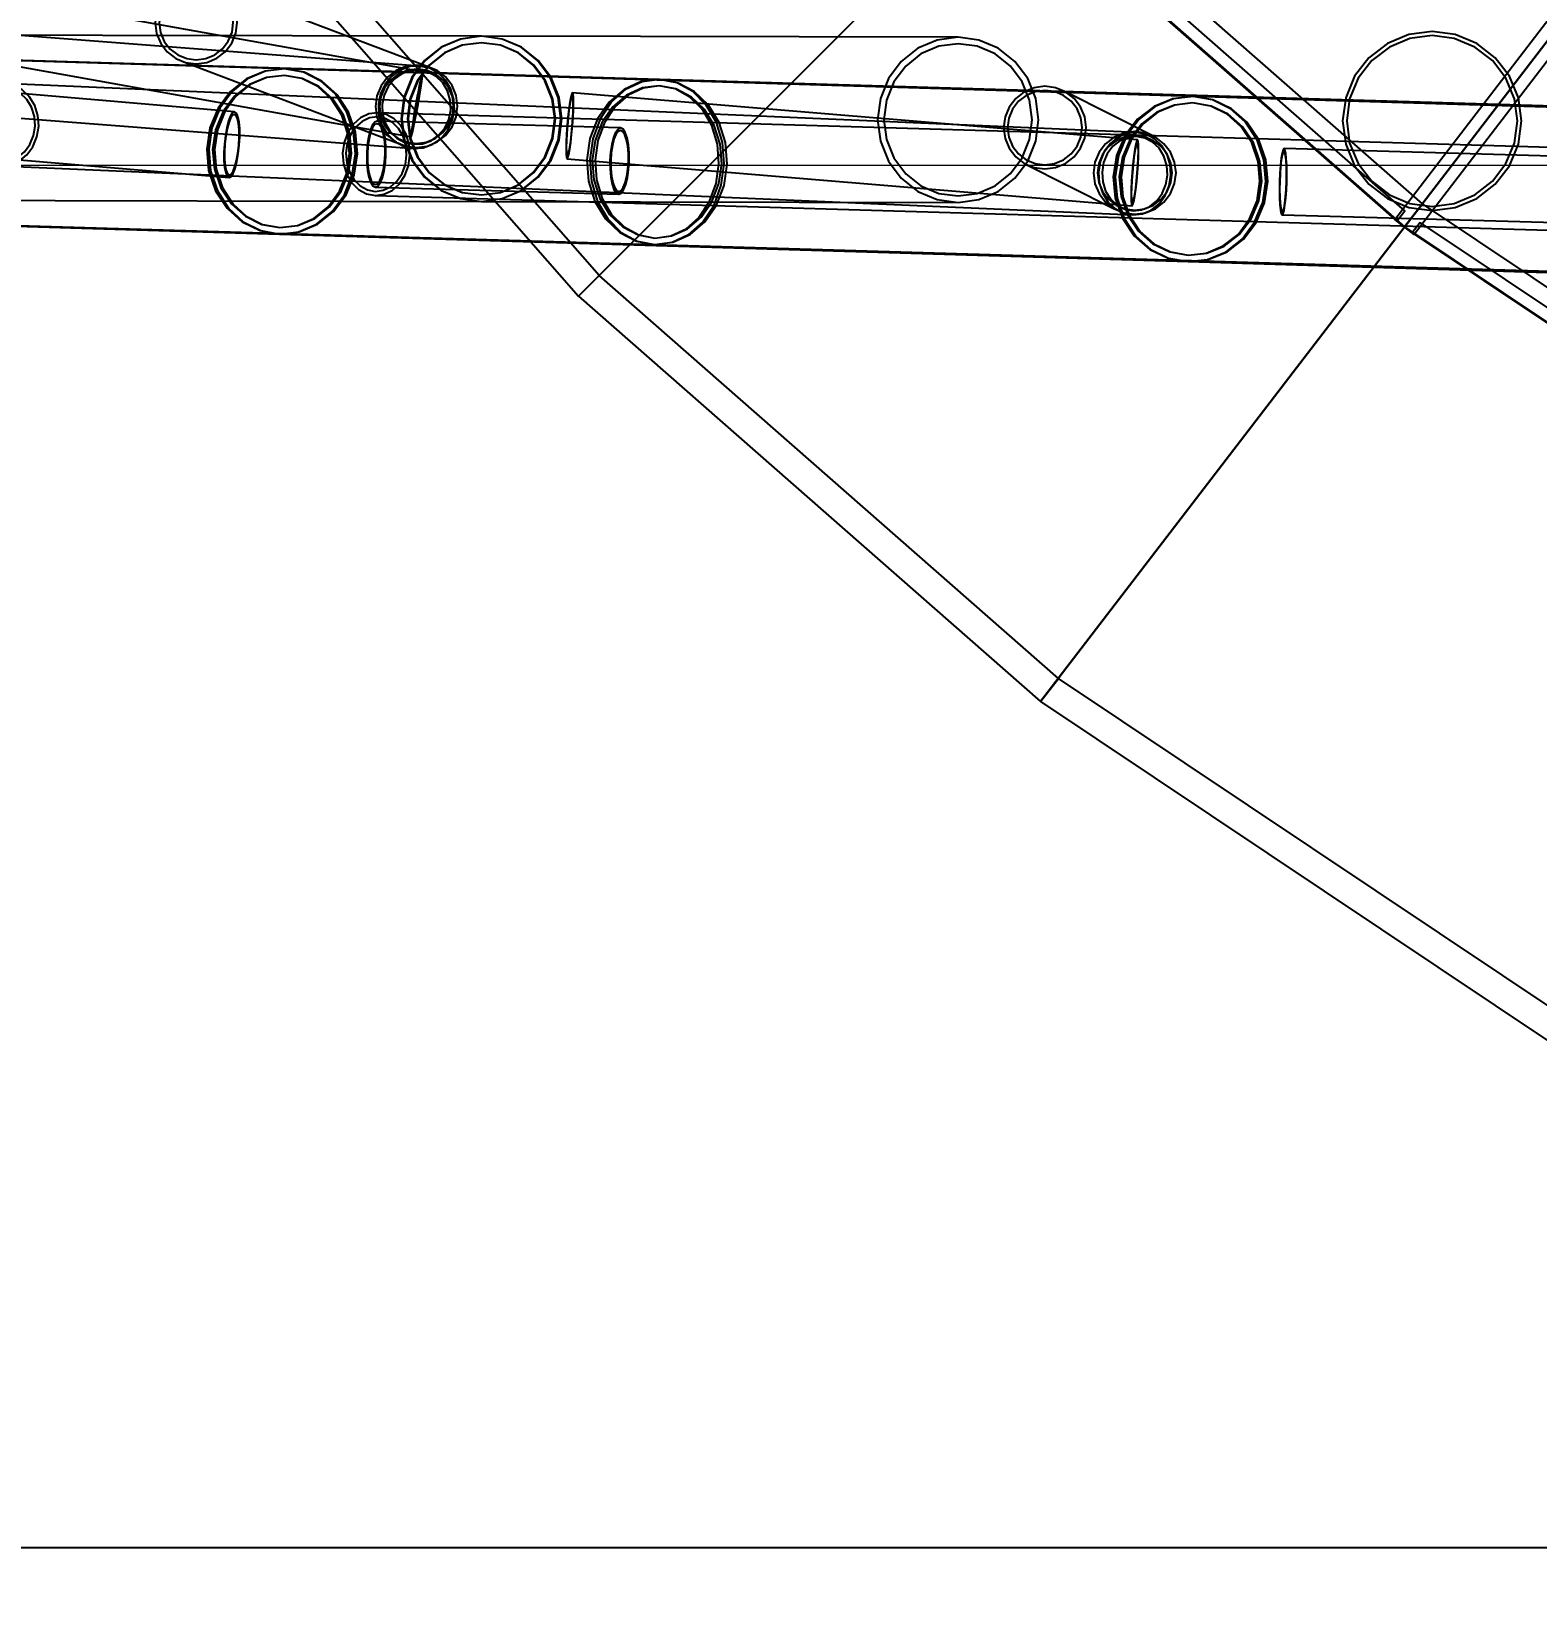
# Model space of a CAD drawing. Header units: millimetres. Extents: x -52000 to 54854, y -52000 to 53750.
# Drawn here: x -23800 to -14543, y -28480 to -18808 of the extents above; entities that cross this region are included whole.
import ezdxf

# ---------------------------------------------------------------- set-up
doc = ezdxf.new("R2010")
doc.units = ezdxf.units.MM
for name, color, linetype, lineweight in [('D-BMK-AXIS', 7, 'Continuous', 13), ('D-STR-DECK', 7, 'Continuous', 25), ('D-STR-DIM', 7, 'Continuous', 13), ('D-STR-STRC', 7, 'Continuous', 25)]:
    doc.layers.add(name, color=color, linetype=linetype, lineweight=lineweight)
doc.styles.add('OpenSansCondensed-Light', font='OpenSansCondensed-Light.ttf')
doc.styles.add('TOWER_UNICODE', font='Arial Unicode.ttf')
doc.dimstyles.new('EZDXF', dxfattribs={"dimtxt": 0.25, "dimasz": 0.175, "dimexe": 0.375, "dimexo": 0.125, "dimgap": 0.1, "dimtad": 1, "dimlfac": 100, "dimzin": 12, "dimdsep": 46, "dimtxsty": 'OpenSansCondensed-Light', "dimblk": 'ARCHTICK', "dimcen": 2.5, "dimazin": 3, "dimtfac": 0.5, "dimtmove": 2, "dimatfit": 3})

# ---------------------------------------------------------------- blocks, each defined once
blk = doc.blocks.new('_ARCHTICK')
at = {"color": 0, "linetype": 'BYBLOCK', "const_width": 0.15}
blk.add_lwpolyline([(-0.5, -0.5), (0.5, 0.5)], dxfattribs=at)

msp = doc.modelspace()

# ---------------------------------------------------------------- linework, layer by layer
at = {"layer": 'D-BMK-AXIS'}
msp.add_lwpolyline([(0, 39259.8), (-34000, -19629.9), (34000, -19629.9)], close=True, dxfattribs=at)
at = {"layer": 'D-STR-DECK'}
for points in [[(-4760.1, -3652.6), (-22927.9, -17593.2), (-20435.4, -20435.4), (-4242.6, -4242.6)], [(-4242.6, -4242.6), (-20435.4, -20435.4), (-17593.2, -22927.9), (-3652.6, -4760.1)], [(-3652.6, -4760.1), (-17593.2, -22927.9), (-14450, -25028.1), (-3000, -5196.2)], [(-11102.2, -14591.9), (-15294.5, -20055.3), (-15413.5, -19964), (-11221.2, -14500.5)], [(-22785.1, -17483.6), (-22927.9, -17593.2), (-20435.4, -20435.4), (-20308.1, -20308.1)], [(-17707.1, -17707.1), (-17834.4, -17834.4), (-15354, -20009.7), (-15244.4, -19866.9)], [(-17735.9, -17819.7), (-17792.3, -17876.4), (-15401.1, -19973.4), (-15352.2, -19910.1)], [(-15244.4, -19866.9), (-15354, -20009.7), (-12610.8, -21842.6), (-12520.8, -21686.7)], [(-15258.2, -19982.2), (-15306.8, -20045.8), (-12662.2, -21812.8), (-12622.1, -21743.6)], [(-20308.1, -20308.1), (-20435.4, -20435.4), (-17593.2, -22927.9), (-17483.6, -22785.1)], [(-17483.6, -22785.1), (-17593.2, -22927.9), (-14450, -25028.1), (-14360, -24872.2)]]:
    msp.add_lwpolyline(points, close=True, dxfattribs=at)
at = {"layer": 'D-STR-STRC'}
for points in [[(-24633.6, -18887), (-21465.1, -19455.9), (-21462.1, -19449.4), (-21456.9, -19429.7), (-21449.8, -19398.1), (-21441.2, -19356.9), (-21431.9, -19308.8), (-21422.4, -19257.1), (-21413.3, -19205.3), (-21405.3, -19156.9), (-21399, -19115.3), (-21394.7, -19083.3), (-21392.7, -19063), (-21393.3, -19055.9), (-24561.8, -18487)], [(-23038.8, -18754.6), (-23030.2, -18820.3), (-23005, -18881.4), (-22964.9, -18933.7), (-22912.6, -18973.8), (-22851.7, -18998.9), (-21496.5, -19513.1), (-21431.2, -19521.5), (-21365.8, -19512.5), (-21304.9, -19486.9), (-21252.6, -19446.3), (-21212.5, -19393.6), (-21187.3, -19332.3), (-21178.7, -19266.5), (-21187.3, -19200.9), (-21212.5, -19139.8), (-21252.6, -19087.4), (-21304.9, -19047.3), (-21365.8, -19022.3), (-22721, -18508)], [(-26735.5, -19119.6), (-21451.5, -19526.5), (-21390.4, -19522.5), (-21332.2, -19501.5), (-21280.7, -19465), (-21239.6, -19415.4), (-21211.5, -19356.1), (-21198.5, -19291.2), (-21201.5, -19225), (-21220.1, -19162.2), (-21253.1, -19106.9), (-21298.4, -19062.9), (-21352.8, -19033.3), (-21412.5, -19020), (-26696.5, -18613.1)], [(-28351.5, -19868.5), (-22273.9, -20053.1), (-22156.6, -20039.3), (-22046.3, -19991.9), (-21950.5, -19914), (-21875.6, -19811.1), (-21826.8, -19690), (-21807.5, -19559), (-21818.8, -19427.1), (-21860.2, -19303.3), (-21928.7, -19196), (-22019.6, -19112.4), (-22126.8, -19058.4), (-22243, -19037.6), (-28320.7, -18853)], [(-28351.2, -19867.9), (-19967.4, -20117.8), (-19859.9, -20103.7), (-19758.8, -20055.9), (-19670.8, -19977.8), (-19601.9, -19874.6), (-19557, -19753.3), (-19539, -19622.3), (-19549.2, -19490.5), (-19586.8, -19366.8), (-19649.4, -19259.7), (-19732.5, -19176.4), (-19830.7, -19122.7), (-19937.2, -19102.2), (-28320.9, -18852.3)], [(-24530.6, -19845.6), (-21032.4, -19852.8), (-20905.8, -19835.5), (-20787.8, -19784.8), (-20686.5, -19704), (-20608.8, -19598.8), (-20559.9, -19476.3), (-20543.2, -19344.8), (-20559.9, -19213.3), (-20608.8, -19090.8), (-20686.5, -18985.6), (-20787.8, -18904.9), (-20905.8, -18854.1), (-21032.4, -18836.8), (-24530.6, -18829.6)], [(-23989.5, -19634.4), (-17024.9, -19935.5), (-16966.8, -19929.3), (-16912, -19906.3), (-16864.1, -19868), (-16826.4, -19817), (-16801.5, -19756.7), (-16791.1, -19691.4), (-16795.8, -19625.4), (-16815.4, -19563.2), (-16848.6, -19509.1), (-16893, -19466.8), (-16945.6, -19439.1), (-17002.9, -19428), (-23967.6, -19126.9)], [(-12229.2, -19332), (-19937.2, -19102.2), (-20049.5, -19116.2), (-20155.3, -19163.8), (-20247.2, -19241.8), (-20319, -19345), (-20365.8, -19466.1), (-20384.4, -19597.1), (-20373.6, -19729), (-20334.1, -19852.7), (-20268.6, -19959.9), (-20181.5, -20043.3), (-20078.8, -20097.1), (-19967.4, -20117.8), (-12259.5, -20347.5)], [(-23996, -19586.1), (-22584.9, -19706.1), (-22572.4, -19700.2), (-22559.6, -19680.9), (-22547.3, -19649.5), (-22536.5, -19608.2), (-22527.8, -19559.8), (-22521.7, -19507.5), (-22518.8, -19455), (-22519.3, -19405.7), (-22523, -19363.2), (-22529.8, -19330.2), (-22539.1, -19309), (-22550.4, -19301.1), (-23961.6, -19181.2)], [(-11972.7, -19349.5), (-16655.3, -19207.3), (-16778.9, -19220.8), (-16895.1, -19268.1), (-16996.1, -19345.8), (-17074.8, -19448.6), (-17126, -19569.7), (-17146.2, -19700.6), (-17134, -19832.5), (-17090.2, -19956.4), (-17017.9, -20063.9), (-16921.8, -20147.5), (-16808.7, -20201.7), (-16686.2, -20222.8), (-12003.5, -20365)], [(-12515.2, -19578.2), (-21671.5, -19307.9), (-21725.4, -19314.9), (-21776.1, -19338.8), (-21820.2, -19377.9), (-21854.7, -19429.5), (-21877.2, -19490.1), (-21886.2, -19555.6), (-21881, -19621.5), (-21862.2, -19683.4), (-21830.8, -19736.9), (-21789.1, -19778.6), (-21739.9, -19805.4), (-21686.5, -19815.6), (-12530.2, -20086)], [(-12516.9, -19629.2), (-16095.8, -19528), (-16101.8, -19534.8), (-16107.8, -19554.9), (-16113.3, -19587.1), (-16118, -19629.1), (-16121.6, -19678), (-16123.9, -19730.5), (-16124.6, -19783.1), (-16123.8, -19832.2), (-16121.4, -19874.3), (-16117.7, -19906.8), (-16112.9, -19927.2), (-16107.3, -19934.3), (-12528.4, -20035.5)]]:
    msp.add_lwpolyline(points, dxfattribs=at)
for points in [[(-22786.3, -18499.7), (-22851.7, -18508.6), (-22912.6, -18534.3), (-22964.9, -18574.8), (-23005, -18627.6), (-23030.2, -18688.9), (-23038.8, -18754.6), (-23030.2, -18820.3), (-23005, -18881.4), (-22964.9, -18933.7), (-22912.6, -18973.8), (-22851.7, -18998.9), (-22786.3, -19007.3), (-22721, -18998.3), (-22660.1, -18972.7), (-22607.8, -18932.1), (-22567.7, -18879.4), (-22542.4, -18818.1), (-22533.8, -18752.3), (-22542.4, -18686.7), (-22567.7, -18625.6), (-22607.8, -18573.2), (-22660.1, -18533.1), (-22721, -18508)], [(-22786.3, -18524.7), (-22845.3, -18532.7), (-22900.2, -18555.8), (-22947.3, -18592.4), (-22983.5, -18640), (-23006.2, -18695.3), (-23014, -18754.5), (-23006.2, -18813.7), (-22983.5, -18868.8), (-22947.3, -18916), (-22900.2, -18952.1), (-22845.3, -18974.7), (-22786.3, -18982.3), (-22727.4, -18974.2), (-22672.5, -18951.1), (-22625.4, -18914.5), (-22589.2, -18867), (-22566.4, -18811.7), (-22558.7, -18752.4), (-22566.4, -18693.3), (-22589.2, -18638.2), (-22625.4, -18591), (-22672.5, -18554.8), (-22727.4, -18532.2)], [(-21527, -19344.9), (-21510.2, -19476.4), (-21460.8, -19598.9), (-21382.2, -19704.1), (-21279.7, -19784.8), (-21160.4, -19835.6), (-21032.4, -19852.8), (-18100.8, -19858.9), (-17972.8, -19841.6), (-17853.6, -19790.8), (-17751.1, -19710.1), (-17672.5, -19604.9), (-17623.1, -19482.3), (-17606.3, -19350.9), (-17623.1, -19219.4), (-17672.5, -19096.9), (-17751.1, -18991.7), (-17853.6, -18910.9), (-17972.8, -18860.2), (-18100.8, -18842.9), (-21032.4, -18836.8), (-21160.4, -18854.2), (-21279.7, -18904.9), (-21382.2, -18985.7), (-21460.8, -19090.9), (-21510.2, -19213.4)], [(-21032.4, -18836.8), (-21160.4, -18854.2), (-21279.7, -18904.9), (-21382.2, -18985.7), (-21460.8, -19090.9), (-21510.2, -19213.4), (-21527, -19344.9), (-21510.2, -19476.4), (-21460.8, -19598.9), (-21382.2, -19704.1), (-21279.7, -19784.8), (-21160.4, -19835.6), (-21032.4, -19852.8), (-20904.4, -19835.5), (-20785.1, -19784.8), (-20682.7, -19704), (-20604.1, -19598.8), (-20554.7, -19476.3), (-20537.9, -19344.8), (-20554.7, -19213.3), (-20604.1, -19090.8), (-20682.7, -18985.6), (-20785.1, -18904.9), (-20904.4, -18854.1)], [(-21032.4, -18836.8), (-21159.1, -18854.2), (-21277, -18904.9), (-21378.4, -18985.7), (-21456.1, -19090.9), (-21505, -19213.4), (-21521.6, -19344.9), (-21505, -19476.4), (-21456.1, -19598.9), (-21378.4, -19704.1), (-21277, -19784.8), (-21159.1, -19835.6), (-21032.4, -19852.8), (-20905.8, -19835.5), (-20787.8, -19784.8), (-20686.5, -19704), (-20608.8, -19598.8), (-20559.9, -19476.3), (-20543.2, -19344.8), (-20559.9, -19213.3), (-20608.8, -19090.8), (-20686.5, -18985.6), (-20787.8, -18904.9), (-20905.8, -18854.1)], [(-18100.8, -18842.9), (-18228.8, -18860.2), (-18348.1, -18911), (-18450.6, -18991.7), (-18529.2, -19097), (-18578.6, -19219.5), (-18595.4, -19351), (-18578.6, -19482.5), (-18529.2, -19605), (-18450.6, -19710.2), (-18348.1, -19790.9), (-18228.8, -19841.6), (-18100.8, -19858.9), (-17972.8, -19841.6), (-17853.6, -19790.8), (-17751.1, -19710.1), (-17672.5, -19604.9), (-17623.1, -19482.3), (-17606.3, -19350.9), (-17623.1, -19219.4), (-17672.5, -19096.9), (-17751.1, -18991.7), (-17853.6, -18910.9), (-17972.8, -18860.2)], [(-14635.2, -19357.8), (-14653.9, -19215.5), (-14708.9, -19082.8), (-14796.3, -18968.9), (-14910.2, -18881.5), (-15042.8, -18826.6), (-15185.2, -18807.8), (-15327.5, -18826.6), (-15460.2, -18881.5), (-15574.1, -18968.9), (-15661.5, -19082.8), (-15716.4, -19215.5), (-15735.2, -19357.8), (-15716.4, -19500.2), (-15661.5, -19632.8), (-15574.1, -19746.7), (-15460.2, -19834.1), (-15327.5, -19889.1), (-15185.2, -19907.8), (-15042.8, -19889.1), (-14910.2, -19834.1), (-14796.3, -19746.7), (-14708.9, -19632.8), (-14653.9, -19500.2)], [(-14660.2, -19357.8), (-14678.1, -19221.9), (-14730.5, -19095.3), (-14813.9, -18986.6), (-14922.7, -18903.1), (-15049.3, -18850.7), (-15185.2, -18832.8), (-15321.1, -18850.7), (-15447.7, -18903.1), (-15556.4, -18986.6), (-15639.8, -19095.3), (-15692.3, -19221.9), (-15710.2, -19357.8), (-15692.3, -19493.7), (-15639.8, -19620.3), (-15556.4, -19729), (-15447.7, -19812.5), (-15321.1, -19864.9), (-15185.2, -19882.8), (-15049.3, -19864.9), (-14922.7, -19812.5), (-14813.9, -19729), (-14730.5, -19620.3), (-14678.1, -19493.7)], [(-21032.4, -18876.8), (-21150.4, -18892.8), (-21260.3, -18939.6), (-21354.6, -19014), (-21427, -19110.9), (-21472.5, -19223.8), (-21488.1, -19344.9), (-21472.5, -19466), (-21427, -19578.9), (-21354.6, -19675.8), (-21260.3, -19750.2), (-21150.4, -19796.9), (-21032.4, -19812.8), (-20914.5, -19796.9), (-20804.6, -19750.1), (-20710.3, -19675.7), (-20637.8, -19578.8), (-20592.3, -19465.9), (-20576.8, -19344.8), (-20592.3, -19223.7), (-20637.8, -19110.8), (-20710.3, -19013.9), (-20804.6, -18939.5), (-20914.5, -18892.8)], [(-21032.4, -18876.8), (-21149.1, -18892.8), (-21257.8, -18939.6), (-21351.1, -19014), (-21422.7, -19110.9), (-21467.8, -19223.8), (-21483.1, -19344.9), (-21467.8, -19466), (-21422.7, -19578.9), (-21351.1, -19675.8), (-21257.8, -19750.2), (-21149.1, -19796.9), (-21032.4, -19812.8), (-20915.8, -19796.9), (-20807.1, -19750.1), (-20713.8, -19675.7), (-20642.1, -19578.8), (-20597.1, -19465.9), (-20581.8, -19344.8), (-20597.1, -19223.7), (-20642.1, -19110.8), (-20713.8, -19013.9), (-20807.1, -18939.5), (-20915.8, -18892.8)], [(-18100.8, -18882.9), (-18218.8, -18898.9), (-18328.7, -18945.6), (-18423, -19020), (-18495.4, -19117), (-18541, -19229.8), (-18556.5, -19351), (-18541, -19472.1), (-18495.4, -19585), (-18423, -19681.9), (-18328.7, -19756.2), (-18218.8, -19803), (-18100.8, -19818.9), (-17982.9, -19803), (-17873, -19756.2), (-17778.7, -19681.8), (-17706.2, -19584.9), (-17660.7, -19472), (-17645.2, -19350.9), (-17660.7, -19229.7), (-17706.2, -19116.9), (-17778.7, -19020), (-17873, -18945.6), (-17982.9, -18898.9)], [(-22722, -19531.2), (-22710.2, -19663.1), (-22667.6, -19787), (-22597.1, -19894.4), (-22503.6, -19978), (-22393.3, -20032.1), (-22273.9, -20053.1), (-16686.2, -20222.8), (-16565.7, -20209.1), (-16452.3, -20161.8), (-16353.9, -20084), (-16277, -19981.1), (-16227, -19860), (-16207.2, -19729.1), (-16219, -19597.2), (-16261.6, -19473.3), (-16332.1, -19365.9), (-16425.6, -19282.3), (-16535.9, -19228.2), (-16655.3, -19207.3), (-22243, -19037.6), (-22363.5, -19051.2), (-22476.8, -19098.5), (-22575.3, -19176.3), (-22652.1, -19279.2), (-22702.2, -19400.3)], [(-22273.9, -20053.1), (-22153.4, -20039.4), (-22040, -19992.1), (-21941.6, -19914.3), (-21864.7, -19811.4), (-21814.7, -19690.3), (-21794.9, -19559.4), (-21806.7, -19427.5), (-21849.3, -19303.6), (-21919.8, -19196.2), (-22013.3, -19112.6), (-22123.6, -19058.5), (-22243, -19037.6), (-22363.5, -19051.2), (-22476.8, -19098.5), (-22575.3, -19176.3), (-22652.1, -19279.2), (-22702.2, -19400.3), (-22722, -19531.2), (-22710.2, -19663.1), (-22667.6, -19787), (-22597.1, -19894.4), (-22503.6, -19978), (-22393.3, -20032.1)], [(-22273.9, -20053.1), (-22156.6, -20039.3), (-22046.3, -19991.9), (-21950.5, -19914), (-21875.6, -19811.1), (-21826.8, -19690), (-21807.5, -19559), (-21818.8, -19427.1), (-21860.2, -19303.3), (-21928.7, -19196), (-22019.6, -19112.4), (-22126.8, -19058.4), (-22243, -19037.6), (-22360.3, -19051.3), (-22470.6, -19098.7), (-22566.4, -19176.6), (-22641.3, -19279.6), (-22690, -19400.7), (-22709.4, -19531.6), (-22698, -19663.5), (-22656.7, -19787.3), (-22588.2, -19894.7), (-22497.3, -19978.2), (-22390, -20032.2)], [(-21431.2, -19013.9), (-21496.5, -19022.9), (-21557.4, -19048.5), (-21609.7, -19089), (-21649.8, -19141.8), (-21675.1, -19203.1), (-21683.7, -19268.8), (-21675.1, -19334.5), (-21649.8, -19395.6), (-21609.7, -19447.9), (-21557.4, -19488), (-21496.5, -19513.1), (-21431.2, -19521.5), (-21365.8, -19512.5), (-21304.9, -19486.9), (-21252.6, -19446.3), (-21212.5, -19393.6), (-21187.3, -19332.3), (-21178.7, -19266.5), (-21187.3, -19200.9), (-21212.5, -19139.8), (-21252.6, -19087.4), (-21304.9, -19047.3), (-21365.8, -19022.3)], [(-21451.5, -19526.5), (-21390.4, -19522.5), (-21332.2, -19501.5), (-21280.7, -19465), (-21239.6, -19415.4), (-21211.5, -19356.1), (-21198.5, -19291.2), (-21201.5, -19225), (-21220.1, -19162.2), (-21253.1, -19106.9), (-21298.4, -19062.9), (-21352.8, -19033.3), (-21412.5, -19020), (-21473.6, -19023.9), (-21531.9, -19044.9), (-21583.3, -19081.4), (-21624.5, -19131), (-21652.5, -19190.3), (-21665.5, -19255.2), (-21662.6, -19321.4), (-21644, -19384.3), (-21610.9, -19439.6), (-21565.6, -19483.6), (-21511.3, -19513.2)], [(-21431.2, -19038.9), (-21490.1, -19047), (-21545, -19070.1), (-21592.2, -19106.6), (-21628.3, -19154.2), (-21651.1, -19209.5), (-21658.8, -19268.7), (-21651.1, -19327.9), (-21628.3, -19383), (-21592.2, -19430.2), (-21545, -19466.4), (-21490.1, -19489), (-21431.2, -19496.5), (-21372.3, -19488.4), (-21317.4, -19465.3), (-21270.2, -19428.7), (-21234, -19381.2), (-21211.3, -19325.9), (-21203.5, -19266.7), (-21211.3, -19207.5), (-21234, -19152.4), (-21270.2, -19105.2), (-21317.4, -19069), (-21372.3, -19046.4)], [(-21449.6, -19501.5), (-21394.5, -19498), (-21342, -19479.1), (-21295.6, -19446.1), (-21258.5, -19401.4), (-21233.2, -19348), (-21221.5, -19289.4), (-21224.1, -19229.8), (-21240.9, -19173.1), (-21270.7, -19123.2), (-21311.5, -19083.6), (-21360.6, -19056.9), (-21414.4, -19044.9), (-21469.5, -19048.5), (-21522, -19067.4), (-21568.4, -19100.3), (-21605.5, -19145), (-21630.8, -19198.5), (-21642.5, -19257), (-21639.9, -19316.7), (-21623.1, -19373.3), (-21593.3, -19423.2), (-21552.5, -19462.9), (-21503.5, -19489.6)], [(-23989.5, -19634.4), (-23931.5, -19628.3), (-23876.6, -19605.2), (-23828.7, -19566.9), (-23791, -19515.9), (-23766.1, -19455.6), (-23755.7, -19390.3), (-23760.4, -19324.3), (-23780.1, -19262.1), (-23813.2, -19208), (-23857.6, -19165.7), (-23910.3, -19138), (-23967.6, -19126.9), (-24025.6, -19133), (-24080.5, -19156.1), (-24128.4, -19194.4), (-24166.1, -19245.4), (-24191, -19305.7), (-24201.4, -19371), (-24196.7, -19437), (-24177, -19499.2), (-24143.9, -19553.3), (-24099.5, -19595.6), (-24046.8, -19623.3)], [(-22272.6, -20013.1), (-22161.6, -20000.5), (-22057.2, -19956.9), (-21966.5, -19885.3), (-21895.7, -19790.4), (-21849.6, -19678.9), (-21831.4, -19558.3), (-21842.3, -19436.8), (-21881.5, -19322.7), (-21946.4, -19223.7), (-22032.6, -19146.7), (-22134.2, -19096.8), (-22244.2, -19077.5), (-22355.2, -19090.1), (-22459.6, -19133.7), (-22550.3, -19205.4), (-22621.1, -19300.2), (-22667.2, -19411.7), (-22685.5, -19532.4), (-22674.6, -19653.9), (-22635.4, -19768), (-22570.4, -19866.9), (-22484.3, -19943.9), (-22382.7, -19993.8)], [(-22272.6, -20013.1), (-22164.6, -20000.4), (-22063, -19956.7), (-21974.7, -19885), (-21905.7, -19790.1), (-21860.8, -19678.6), (-21843, -19557.9), (-21853.5, -19436.4), (-21891.5, -19322.4), (-21954.6, -19223.5), (-22038.4, -19146.5), (-22137.2, -19096.7), (-22244.2, -19077.5), (-22352.2, -19090.2), (-22453.9, -19133.9), (-22542.2, -19205.6), (-22611.1, -19300.5), (-22656.1, -19412.1), (-22673.9, -19532.7), (-22663.4, -19654.2), (-22625.3, -19768.3), (-22562.3, -19867.2), (-22478.5, -19944.1), (-22379.7, -19993.9)], [(-21465.1, -19455.9), (-21462.1, -19449.4), (-21456.9, -19429.7), (-21449.8, -19398.1), (-21441.2, -19356.9), (-21431.9, -19308.8), (-21422.4, -19257.1), (-21413.3, -19205.3), (-21405.3, -19156.9), (-21399, -19115.3), (-21394.7, -19083.3), (-21392.7, -19063), (-21393.3, -19055.9), (-21396.3, -19062.4), (-21401.5, -19082), (-21408.6, -19113.6), (-21417.1, -19154.8), (-21426.5, -19202.9), (-21436, -19254.6), (-21445.1, -19306.4), (-21453, -19354.8), (-21459.4, -19396.4), (-21463.7, -19428.5), (-21465.6, -19448.7)], [(-21462.3, -19440.1), (-21459.5, -19434.1), (-21454.7, -19416), (-21448.1, -19386.9), (-21440.3, -19349), (-21431.7, -19304.6), (-21422.9, -19257), (-21414.6, -19209.3), (-21407.2, -19164.7), (-21401.4, -19126.4), (-21397.4, -19096.8), (-21395.6, -19078.2), (-21396.1, -19071.6), (-21398.9, -19077.6), (-21403.7, -19095.7), (-21410.2, -19124.8), (-21418.1, -19162.8), (-21426.7, -19207.1), (-21435.5, -19254.7), (-21443.8, -19302.5), (-21451.2, -19347), (-21457, -19385.3), (-21461, -19414.9), (-21462.8, -19433.5)], [(-19967.4, -20117.8), (-19855.1, -20103.8), (-19749.3, -20056.2), (-19657.4, -19978.2), (-19585.6, -19875), (-19538.8, -19753.9), (-19520.1, -19622.9), (-19530.9, -19491), (-19570.5, -19367.3), (-19636, -19260.1), (-19723.1, -19176.7), (-19825.8, -19122.9), (-19937.2, -19102.2), (-20049.5, -19116.2), (-20155.3, -19163.8), (-20247.2, -19241.8), (-20319, -19345), (-20365.8, -19466.1), (-20384.4, -19597.1), (-20373.6, -19729), (-20334.1, -19852.7), (-20268.6, -19959.9), (-20181.5, -20043.3), (-20078.8, -20097.1)], [(-19967.4, -20117.8), (-19859.9, -20103.7), (-19758.8, -20055.9), (-19670.8, -19977.8), (-19601.9, -19874.6), (-19557, -19753.3), (-19539, -19622.3), (-19549.2, -19490.5), (-19586.8, -19366.8), (-19649.4, -19259.7), (-19732.5, -19176.4), (-19830.7, -19122.7), (-19937.2, -19102.2), (-20044.6, -19116.3), (-20145.8, -19164.1), (-20233.8, -19242.2), (-20302.6, -19345.4), (-20347.6, -19466.7), (-20365.6, -19597.7), (-20355.4, -19729.5), (-20317.8, -19853.2), (-20255.2, -19960.3), (-20172, -20043.6), (-20073.9, -20097.3)], [(-19966.2, -20077.8), (-19862.7, -20064.9), (-19765.3, -20021.1), (-19680.6, -19949.2), (-19614.5, -19854.2), (-19571.3, -19742.5), (-19554.2, -19621.9), (-19564.1, -19500.4), (-19600.5, -19386.4), (-19660.9, -19287.6), (-19741.1, -19210.8), (-19835.8, -19161.2), (-19938.3, -19142.2), (-20041.9, -19155.1), (-20139.3, -19199), (-20223.9, -19270.8), (-20290.1, -19365.8), (-20333.2, -19477.5), (-20350.4, -19598.1), (-20340.5, -19719.6), (-20304, -19833.6), (-20243.7, -19932.4), (-20163.4, -20009.2), (-20068.8, -20058.8)], [(-19966.2, -20077.8), (-19867.2, -20064.8), (-19774, -20020.8), (-19692.9, -19948.8), (-19629.5, -19853.7), (-19588.1, -19742), (-19571.5, -19621.4), (-19580.9, -19499.9), (-19615.6, -19385.9), (-19673.2, -19287.2), (-19749.8, -19210.6), (-19840.3, -19161.1), (-19938.3, -19142.2), (-20037.4, -19155.2), (-20130.6, -19199.2), (-20211.7, -19271.2), (-20275, -19366.3), (-20316.4, -19478), (-20333, -19598.7), (-20323.7, -19720.1), (-20289, -19834.1), (-20231.4, -19932.8), (-20154.7, -20009.5), (-20064.3, -20058.9)], [(-17820.7, -19399.1), (-17812, -19464.8), (-17786.7, -19526), (-17746.4, -19578.6), (-17693.8, -19618.9), (-17140.5, -19897.5), (-17079.3, -19922.8), (-17013.6, -19931.4), (-16947.9, -19922.7), (-16886.7, -19897.3), (-16834.2, -19856.9), (-16793.8, -19804.2), (-16768.5, -19743), (-16759.8, -19677.2), (-16768.5, -19611.5), (-16793.8, -19550.3), (-16834.2, -19497.7), (-16886.7, -19457.4), (-17440.1, -19178.8), (-17501.3, -19153.5), (-17566.9, -19144.9), (-17632.6, -19153.6), (-17693.8, -19179), (-17746.4, -19219.4), (-17786.7, -19272.1), (-17812, -19333.3)], [(-17566.9, -19144.9), (-17632.6, -19153.6), (-17693.8, -19179), (-17746.4, -19219.4), (-17786.7, -19272.1), (-17812, -19333.3), (-17820.7, -19399.1), (-17812, -19464.8), (-17786.7, -19526), (-17746.4, -19578.6), (-17693.8, -19618.9), (-17632.6, -19644.2), (-17566.9, -19652.7), (-17501.3, -19644), (-17440.1, -19618.6), (-17387.5, -19578.2), (-17347.2, -19525.6), (-17321.8, -19464.3), (-17313.2, -19398.6), (-17321.8, -19332.8), (-17347.2, -19271.6), (-17387.5, -19219.1), (-17440.1, -19178.8), (-17501.3, -19153.5)], [(-23988.4, -19609.4), (-23936.1, -19603.9), (-23886.7, -19583.1), (-23843.5, -19548.6), (-23809.5, -19502.6), (-23787, -19448.2), (-23777.6, -19389.3), (-23781.9, -19329.8), (-23799.6, -19273.8), (-23829.5, -19225), (-23869.5, -19186.8), (-23917, -19161.9), (-23968.7, -19151.9), (-24021, -19157.4), (-24070.5, -19178.2), (-24113.6, -19212.7), (-24147.6, -19258.7), (-24170.1, -19313), (-24179.5, -19372), (-24175.2, -19431.5), (-24157.5, -19487.5), (-24127.6, -19536.3), (-24087.6, -19574.4), (-24040.1, -19599.4)], [(-20512.2, -19529.5), (-20511.5, -19562), (-20509.3, -19582.5), (-20505.6, -19589.8), (-17030.3, -19878.9), (-17025.5, -19872.3), (-17019.9, -19852.4), (-17013.9, -19820.5), (-17007.8, -19778.8), (-17002.1, -19730.1), (-16997.2, -19677.7), (-16993.4, -19625.3), (-16990.9, -19576.3), (-16990, -19534.1), (-16990.7, -19501.7), (-16993, -19481.1), (-16996.6, -19473.9), (-20471.9, -19184.8), (-20476.7, -19191.3), (-20482.3, -19211.2), (-20488.4, -19243.1), (-20494.5, -19284.9), (-20500.2, -19333.6), (-20505.1, -19385.9), (-20508.9, -19438.4), (-20511.3, -19487.4)], [(-20505.6, -19589.8), (-20500.8, -19583.2), (-20495.2, -19563.3), (-20489.1, -19531.4), (-20483.1, -19489.7), (-20477.4, -19441), (-20472.4, -19388.6), (-20468.6, -19336.2), (-20466.2, -19287.2), (-20465.3, -19245.1), (-20466, -19212.6), (-20468.3, -19192), (-20471.9, -19184.8), (-20476.7, -19191.3), (-20482.3, -19211.2), (-20488.4, -19243.1), (-20494.5, -19284.9), (-20500.2, -19333.6), (-20505.1, -19385.9), (-20508.9, -19438.4), (-20511.3, -19487.4), (-20512.2, -19529.5), (-20511.5, -19562), (-20509.3, -19582.5)], [(-20504.3, -19573.8), (-20499.9, -19567.8), (-20494.7, -19549.5), (-20489.1, -19520.1), (-20483.5, -19481.6), (-20478.3, -19436.8), (-20473.7, -19388.5), (-20470.2, -19340.2), (-20468, -19295.1), (-20467.2, -19256.3), (-20467.8, -19226.4), (-20469.9, -19207.4), (-20473.2, -19200.7), (-20477.7, -19206.8), (-20482.8, -19225.1), (-20488.4, -19254.5), (-20494, -19292.9), (-20499.3, -19337.8), (-20503.8, -19386), (-20507.3, -19434.4), (-20509.5, -19479.5), (-20510.4, -19518.3), (-20509.7, -19548.2), (-20507.6, -19567.2)], [(-17566.9, -19169.9), (-17626.1, -19177.7), (-17681.3, -19200.7), (-17728.7, -19237.1), (-17765.1, -19284.5), (-17787.9, -19339.8), (-17795.7, -19399), (-17787.9, -19458.3), (-17765.1, -19513.5), (-17728.7, -19560.9), (-17681.3, -19597.2), (-17626.1, -19620), (-17566.9, -19627.8), (-17507.7, -19619.9), (-17452.6, -19597), (-17405.2, -19560.5), (-17368.8, -19513.1), (-17346, -19457.8), (-17338.2, -19398.6), (-17346, -19339.3), (-17368.8, -19284.1), (-17405.2, -19236.8), (-17452.6, -19200.4), (-17507.7, -19177.6)], [(-16686.2, -20222.8), (-16562.6, -20209.2), (-16446.4, -20162), (-16345.4, -20084.3), (-16266.7, -19981.4), (-16215.5, -19860.4), (-16195.3, -19729.5), (-16207.5, -19597.6), (-16251.3, -19473.6), (-16323.6, -19366.2), (-16419.7, -19282.5), (-16532.8, -19228.3), (-16655.3, -19207.3), (-16778.9, -19220.8), (-16895.1, -19268.1), (-16996.1, -19345.8), (-17074.8, -19448.6), (-17126, -19569.7), (-17146.2, -19700.6), (-17134, -19832.5), (-17090.2, -19956.4), (-17017.9, -20063.9), (-16921.8, -20147.5), (-16808.7, -20201.7)], [(-16686.2, -20222.8), (-16565.7, -20209.1), (-16452.3, -20161.8), (-16353.9, -20084), (-16277, -19981.1), (-16227, -19860), (-16207.2, -19729.1), (-16219, -19597.2), (-16261.6, -19473.3), (-16332.1, -19365.9), (-16425.6, -19282.3), (-16535.9, -19228.2), (-16655.3, -19207.3), (-16775.8, -19220.9), (-16889.2, -19268.2), (-16987.6, -19346), (-17064.5, -19448.9), (-17114.5, -19570), (-17134.3, -19700.9), (-17122.5, -19832.8), (-17079.9, -19956.7), (-17009.4, -20064.1), (-16915.9, -20147.7), (-16805.6, -20201.8)], [(-16685, -20182.8), (-16571.1, -20170.3), (-16464, -20126.8), (-16371.1, -20055.2), (-16298.5, -19960.4), (-16251.3, -19848.9), (-16232.7, -19728.3), (-16244, -19606.8), (-16284.3, -19492.7), (-16351, -19393.7), (-16439.4, -19316.6), (-16543.7, -19266.6), (-16656.5, -19247.2), (-16770.4, -19259.7), (-16877.5, -19303.3), (-16970.4, -19374.8), (-17043, -19469.6), (-17090.2, -19581.1), (-17108.8, -19701.7), (-17097.5, -19823.2), (-17057.2, -19937.4), (-16990.5, -20036.4), (-16902.1, -20113.5), (-16797.8, -20163.4)], [(-16685, -20182.8), (-16573.9, -20170.2), (-16469.5, -20126.6), (-16378.8, -20055), (-16308, -19960.1), (-16261.9, -19848.6), (-16243.7, -19728), (-16254.6, -19606.5), (-16293.8, -19492.4), (-16358.7, -19393.4), (-16444.9, -19316.4), (-16546.5, -19266.5), (-16656.5, -19247.2), (-16767.5, -19259.8), (-16872, -19303.4), (-16962.7, -19375.1), (-17033.5, -19469.9), (-17079.5, -19581.4), (-17097.8, -19702.1), (-17086.9, -19823.6), (-17047.7, -19937.7), (-16982.7, -20036.6), (-16896.6, -20113.7), (-16795, -20163.5)], [(-22584.9, -19706.1), (-22572.4, -19700.2), (-22559.6, -19680.9), (-22547.3, -19649.5), (-22536.5, -19608.2), (-22527.8, -19559.8), (-22521.7, -19507.5), (-22518.8, -19455), (-22519.3, -19405.7), (-22523, -19363.2), (-22529.8, -19330.2), (-22539.1, -19309), (-22550.4, -19301.1), (-22562.9, -19307), (-22575.7, -19326.3), (-22587.9, -19357.7), (-22598.8, -19399), (-22607.5, -19447.4), (-22613.6, -19499.7), (-22616.4, -19552.2), (-22616, -19601.5), (-22612.3, -19644), (-22605.5, -19677), (-22596.1, -19698.2)], [(-22583.5, -19690.1), (-22572, -19684.7), (-22560.2, -19666.9), (-22548.9, -19638), (-22538.9, -19600), (-22530.9, -19555.3), (-22525.3, -19507.2), (-22522.7, -19458.8), (-22523.1, -19413.4), (-22526.5, -19374.2), (-22532.8, -19343.9), (-22541.4, -19324.4), (-22551.8, -19317.1), (-22563.3, -19322.5), (-22575.1, -19340.3), (-22586.3, -19369.2), (-22596.4, -19407.2), (-22604.4, -19451.9), (-22609.9, -19500), (-22612.6, -19548.4), (-22612.2, -19593.8), (-22608.8, -19633), (-22602.5, -19663.3), (-22593.9, -19682.8)], [(-21686.5, -19815.6), (-21632.7, -19808.6), (-21581.9, -19784.7), (-21537.9, -19745.6), (-21503.4, -19694), (-21480.9, -19633.4), (-21471.9, -19567.9), (-21477, -19501.9), (-21495.9, -19440.1), (-21527.3, -19386.5), (-21569, -19344.9), (-21618.2, -19318.1), (-21671.5, -19307.9), (-21725.4, -19314.9), (-21776.1, -19338.8), (-21820.2, -19377.9), (-21854.7, -19429.5), (-21877.2, -19490.1), (-21886.2, -19555.6), (-21881, -19621.5), (-21862.2, -19683.4), (-21830.8, -19736.9), (-21789.1, -19778.6), (-21739.9, -19805.4)], [(-21685.8, -19790.6), (-21637.2, -19784.3), (-21591.5, -19762.7), (-21551.8, -19727.5), (-21520.7, -19681), (-21500.4, -19626.3), (-21492.3, -19567.3), (-21496.9, -19507.8), (-21513.9, -19452.1), (-21542.2, -19403.8), (-21579.8, -19366.3), (-21624.2, -19342.1), (-21672.3, -19332.8), (-21720.8, -19339.2), (-21766.5, -19360.8), (-21806.3, -19396), (-21837.4, -19442.5), (-21857.7, -19497.2), (-21865.8, -19556.2), (-21861.2, -19615.7), (-21844.1, -19671.4), (-21815.8, -19719.7), (-21778.2, -19757.2), (-21733.9, -19781.4)], [(-21738.1, -19560), (-21737.6, -19612.6), (-21733.1, -19661.8), (-21724.9, -19704.1), (-21713.6, -19736.7), (-21699.9, -19757.4), (-21684.8, -19764.8), (-20188.2, -19807.3), (-20172.7, -19800.8), (-20157.9, -19780.9), (-20144.7, -19749), (-20134.2, -19707.2), (-20126.9, -19658.3), (-20123.4, -19605.8), (-20123.9, -19553.2), (-20128.4, -19504), (-20136.6, -19461.7), (-20147.9, -19429.1), (-20161.6, -19408.4), (-20176.7, -19401), (-21673.3, -19358.6), (-21688.8, -19365), (-21703.6, -19384.9), (-21716.7, -19416.9), (-21727.3, -19458.7), (-21734.6, -19507.5)], [(-21684.8, -19764.8), (-21669.3, -19758.3), (-21654.5, -19738.4), (-21641.3, -19706.5), (-21630.7, -19664.7), (-21623.4, -19615.9), (-21619.9, -19563.4), (-21620.4, -19510.7), (-21624.9, -19461.6), (-21633.1, -19419.2), (-21644.5, -19386.6), (-21658.2, -19365.9), (-21673.3, -19358.6), (-21688.8, -19365), (-21703.6, -19384.9), (-21716.7, -19416.9), (-21727.3, -19458.7), (-21734.6, -19507.5), (-21738.1, -19560), (-21737.6, -19612.6), (-21733.1, -19661.8), (-21724.9, -19704.1), (-21713.6, -19736.7), (-21699.9, -19757.4)], [(-21684.3, -19748.8), (-21670.1, -19742.8), (-21656.4, -19724.5), (-21644.3, -19695.1), (-21634.5, -19656.6), (-21627.8, -19611.6), (-21624.6, -19563.2), (-21625, -19514.7), (-21629.2, -19469.5), (-21636.8, -19430.5), (-21647.2, -19400.4), (-21659.8, -19381.3), (-21673.7, -19374.6), (-21688, -19380.5), (-21701.7, -19398.9), (-21713.8, -19428.3), (-21723.5, -19466.8), (-21730.2, -19511.8), (-21733.5, -19560.1), (-21733, -19608.6), (-21728.8, -19653.9), (-21721.3, -19692.9), (-21710.8, -19723), (-21698.2, -19742)], [(-20188.2, -19807.3), (-20172.7, -19800.8), (-20157.9, -19780.9), (-20144.7, -19749), (-20134.2, -19707.2), (-20126.9, -19658.3), (-20123.4, -19605.8), (-20123.9, -19553.2), (-20128.4, -19504), (-20136.6, -19461.7), (-20147.9, -19429.1), (-20161.6, -19408.4), (-20176.7, -19401), (-20192.2, -19407.5), (-20207, -19427.4), (-20220.2, -19459.3), (-20230.8, -19501.1), (-20238.1, -19550), (-20241.6, -19602.5), (-20241.1, -19655.1), (-20236.5, -19704.3), (-20228.3, -19746.6), (-20217, -19779.2), (-20203.3, -19799.9)], [(-20187.8, -19791.3), (-20173.5, -19785.3), (-20159.8, -19767), (-20147.7, -19737.6), (-20138, -19699), (-20131.2, -19654.1), (-20128, -19605.7), (-20128.5, -19557.2), (-20132.6, -19511.9), (-20140.2, -19472.9), (-20150.6, -19442.9), (-20163.2, -19423.8), (-20177.2, -19417), (-20191.4, -19423), (-20205.1, -19441.3), (-20217.2, -19470.7), (-20227, -19509.2), (-20233.7, -19554.2), (-20236.9, -19602.6), (-20236.4, -19651.1), (-20232.3, -19696.4), (-20224.7, -19735.4), (-20214.3, -19765.4), (-20201.7, -19784.5)], [(-17013.6, -19423.5), (-17079.3, -19432.3), (-17140.5, -19457.7), (-17193, -19498.1), (-17233.3, -19550.7), (-17258.7, -19612), (-17267.3, -19677.7), (-17258.7, -19743.5), (-17233.3, -19804.7), (-17193, -19857.2), (-17140.5, -19897.5), (-17079.3, -19922.8), (-17013.6, -19931.4), (-16947.9, -19922.7), (-16886.7, -19897.3), (-16834.2, -19856.9), (-16793.8, -19804.2), (-16768.5, -19743), (-16759.8, -19677.2), (-16768.5, -19611.5), (-16793.8, -19550.3), (-16834.2, -19497.7), (-16886.7, -19457.4), (-16947.9, -19432.1)], [(-17024.9, -19935.5), (-16966.8, -19929.3), (-16912, -19906.3), (-16864.1, -19868), (-16826.4, -19817), (-16801.5, -19756.7), (-16791.1, -19691.4), (-16795.8, -19625.4), (-16815.4, -19563.2), (-16848.6, -19509.1), (-16893, -19466.8), (-16945.6, -19439.1), (-17002.9, -19428), (-17061, -19434.1), (-17115.8, -19457.1), (-17163.7, -19495.5), (-17201.4, -19546.5), (-17226.3, -19606.7), (-17236.8, -19672.1), (-17232, -19738.1), (-17212.4, -19800.3), (-17179.3, -19854.4), (-17134.9, -19896.7), (-17082.2, -19924.4)], [(-17013.6, -19448.5), (-17072.8, -19456.4), (-17128, -19479.3), (-17175.3, -19515.8), (-17211.7, -19563.2), (-17234.6, -19618.5), (-17242.4, -19677.7), (-17234.6, -19737), (-17211.7, -19792.2), (-17175.3, -19839.5), (-17128, -19875.9), (-17072.8, -19898.7), (-17013.6, -19906.4), (-16954.4, -19898.6), (-16899.2, -19875.6), (-16851.8, -19839.2), (-16815.5, -19791.7), (-16792.6, -19736.5), (-16784.8, -19677.2), (-16792.6, -19618), (-16815.5, -19562.8), (-16851.8, -19515.4), (-16899.2, -19479.1), (-16954.4, -19456.3)], [(-17023.8, -19910.5), (-16971.5, -19905), (-16922, -19884.2), (-16878.8, -19849.6), (-16844.9, -19803.6), (-16822.4, -19749.3), (-16813, -19690.4), (-16817.3, -19630.9), (-16835, -19574.9), (-16864.8, -19526.1), (-16904.9, -19487.9), (-16952.4, -19463), (-17004, -19452.9), (-17056.4, -19458.5), (-17105.8, -19479.3), (-17149, -19513.8), (-17183, -19559.8), (-17205.4, -19614.1), (-17214.8, -19673), (-17210.6, -19732.6), (-17192.9, -19788.6), (-17163, -19837.4), (-17122.9, -19875.5), (-17075.5, -19900.5)], [(-17030.3, -19878.9), (-17025.5, -19872.3), (-17019.9, -19852.4), (-17013.9, -19820.5), (-17007.8, -19778.8), (-17002.1, -19730.1), (-16997.2, -19677.7), (-16993.4, -19625.3), (-16990.9, -19576.3), (-16990, -19534.1), (-16990.7, -19501.7), (-16993, -19481.1), (-16996.6, -19473.9), (-17001.4, -19480.4), (-17007.1, -19500.3), (-17013.1, -19532.2), (-17019.2, -19573.9), (-17024.9, -19622.6), (-17029.8, -19675), (-17033.6, -19727.5), (-17036, -19776.4), (-17036.9, -19818.6), (-17036.2, -19851), (-17034, -19871.6)], [(-17029, -19862.9), (-17024.6, -19856.9), (-17019.4, -19838.5), (-17013.8, -19809.2), (-17008.2, -19770.7), (-17003, -19725.8), (-16998.5, -19677.6), (-16994.9, -19629.3), (-16992.7, -19584.2), (-16991.9, -19545.3), (-16992.5, -19515.4), (-16994.6, -19496.5), (-16998, -19489.8), (-17002.4, -19495.8), (-17007.6, -19514.2), (-17013.2, -19543.6), (-17018.8, -19582), (-17024, -19626.9), (-17028.5, -19675.1), (-17032, -19723.4), (-17034.3, -19768.5), (-17035.1, -19807.4), (-17034.4, -19837.3), (-17032.4, -19856.2)], [(-16107.3, -19934.3), (-16101.4, -19927.5), (-16095.4, -19907.4), (-16089.9, -19875.2), (-16085.1, -19833.3), (-16081.5, -19784.3), (-16079.3, -19731.8), (-16078.6, -19679.2), (-16079.4, -19630.2), (-16081.8, -19588), (-16085.5, -19555.6), (-16090.3, -19535.1), (-16095.8, -19528), (-16101.8, -19534.8), (-16107.8, -19554.9), (-16113.3, -19587.1), (-16118, -19629.1), (-16121.6, -19678), (-16123.9, -19730.5), (-16124.6, -19783.1), (-16123.8, -19832.2), (-16121.4, -19874.3), (-16117.7, -19906.8), (-16112.9, -19927.2)], [(-16106.9, -19918.3), (-16101.4, -19912.1), (-16095.9, -19893.5), (-16090.8, -19863.9), (-16086.4, -19825.2), (-16083.1, -19780.2), (-16081, -19731.7), (-16080.4, -19683.3), (-16081.1, -19638.1), (-16083.3, -19599.3), (-16086.7, -19569.4), (-16091.2, -19550.6), (-16096.3, -19544), (-16101.8, -19550.3), (-16107.3, -19568.8), (-16112.4, -19598.4), (-16116.7, -19637.1), (-16120, -19682.2), (-16122.1, -19730.6), (-16122.8, -19779), (-16122, -19824.2), (-16119.8, -19863.1), (-16116.4, -19892.9), (-16112, -19911.8)]]:
    msp.add_lwpolyline(points, close=True, dxfattribs=at)

# ---------------------------------------------------------------- dimensions: what is measured, and where the dimension line sits
at = {"layer": 'D-STR-DIM'}
msp.add_linear_dim(base=(-34000, -28129.9), p1=(-34000, -19629.9), p2=(34000, -19629.9), dimstyle='EZDXF', override={"dimtxt": 1400, "dimasz": 625, "dimexe": 350, "dimexo": 300, "dimgap": 350, "dimtad": 1, "dimdec": 0, "dimlfac": 1, "dimlunit": 2, "dimtxsty": 'TOWER_UNICODE', "dimclrd": 7, "dimclre": 7, "dimclrt": 7}, dxfattribs=at).render()

doc.saveas('drawing.dxf')
